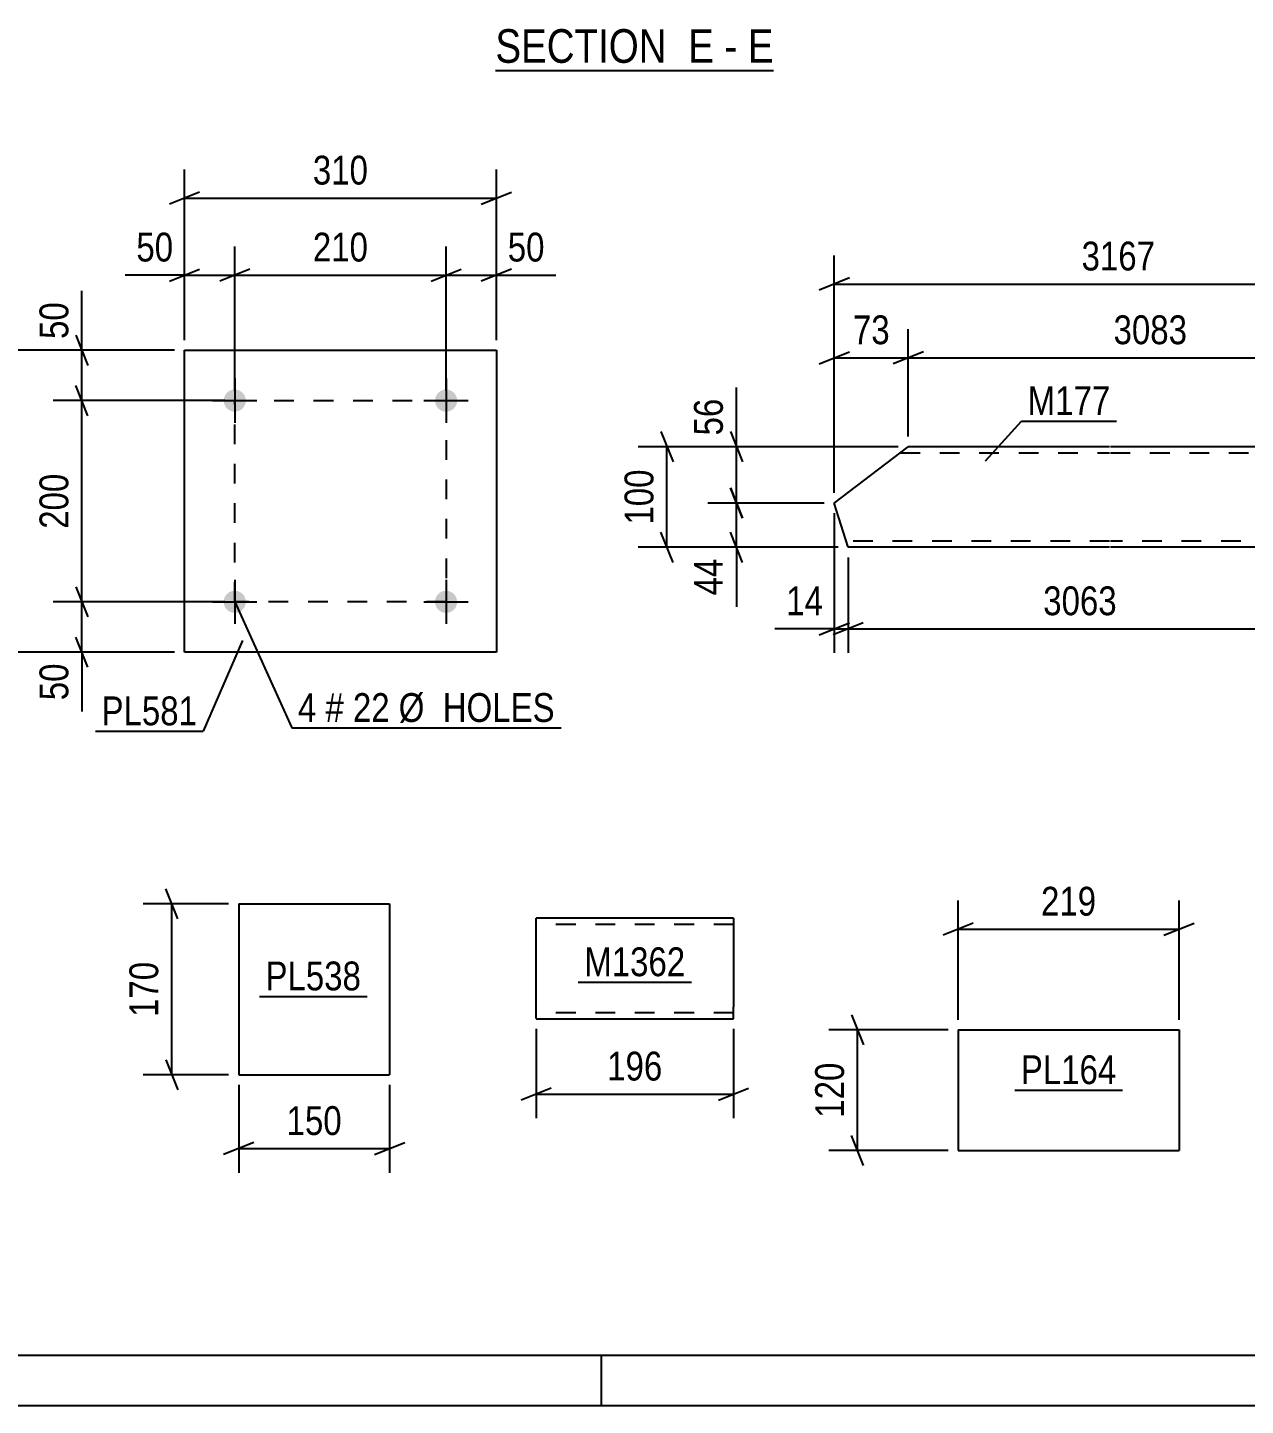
# Model space of a CAD drawing. Header units: millimetres. Extents: x 0 to 841, y 0 to 594.
# Drawn here: x 154 to 275, y 0 to 137 of the extents above; entities that cross this region are included whole.
import ezdxf

# ---------------------------------------------------------------- set-up
doc = ezdxf.new("R2010")
doc.units = ezdxf.units.MM
doc.linetypes.add('DXK_LINE_DOT2', pattern=[3.9198, 1.9599, -1.9599])
doc.styles.add('Arial Narrow', font='ARIALN.TTF', dxfattribs={"height": 0.2})

# ---------------------------------------------------------------- blocks, each defined once
blk = doc.blocks.new('Unknown-318888194-1133 - 12715')
at = {"color": 5, "linetype": 'Continuous'}
for p, q in [((5, 5), (836, 5)), ((211, 0), (211, 5)), ((0, 0), (841, 0))]:
    blk.add_line(p, q, dxfattribs=at)
blk = doc.blocks.new('Unknown-318888194-16 - 6836')
at = {"color": 6, "linetype": 'Continuous'}
blk.add_line((200.47, 132.71), (228.12, 132.71), dxfattribs=at)
at = {"color": 0, "linetype": 'Continuous'}
for points in [[(218.58, 133.46), (218.58, 136.96), (200.47, 136.96), (200.47, 133.46)], [(222.18, 133.46), (222.18, 136.96), (219.63, 136.96), (219.63, 133.46)], [(224.51, 133.46), (224.51, 136.96), (223.23, 136.96), (223.23, 133.46)], [(228.12, 133.46), (228.12, 136.96), (225.56, 136.96), (225.56, 133.46)]]:
    blk.add_wipeout(points, dxfattribs=at)
at = {"color": 7, "linetype": 'Continuous', "style": 'Arial Narrow'}
for s, p in [('SECTION ', (200.47, 133.46)), ('E', (219.63, 133.46)), ('E', (225.56, 133.46)), ('-', (223.23, 133.46))]:
    blk.add_text(s, height=3.34, dxfattribs=at).set_placement(p)
blk = doc.blocks.new('Part-318888194-2818 - 2804')
at = {"color": 2, "linetype": 'Continuous'}
for p, q in [((174.96, 49.86), (174.96, 32.86)), ((174.96, 49.86), (189.96, 49.86)), ((189.96, 49.86), (189.96, 32.86)), ((174.96, 32.86), (189.96, 32.86))]:
    blk.add_line(p, q, dxfattribs=at)
blk = doc.blocks.new('Part-318888194-1807 - 1791')
at = {"color": 2, "linetype": 'Continuous'}
for p, q in [((234.15, 89.7), (241.5, 95.3)), ((261.5, 95.3), (241.5, 95.3)), ((289.61, 95.3), (261.6, 95.3)), ((290.59, 92.15), (289.61, 95.3)), ((281.6, 85.3), (290.59, 92.15)), ((235.53, 85.3), (234.15, 89.7)), ((261.5, 85.3), (235.53, 85.3)), ((281.6, 85.3), (261.6, 85.3))]:
    blk.add_line(p, q, dxfattribs=at)
at = {"color": 7, "linetype": 'DXK_LINE_DOT2'}
for p, q in [((240.71, 94.7), (261.5, 94.7)), ((261.6, 94.7), (289.8, 94.7)), ((261.5, 85.9), (235.34, 85.9)), ((282.38, 85.9), (261.6, 85.9))]:
    blk.add_line(p, q, dxfattribs=at)
blk = doc.blocks.new('Part-318888194-7622 - 7618')
at = {"color": 2, "linetype": 'Continuous'}
for p, q in [((246.46, 37.34), (246.46, 25.34)), ((246.46, 37.34), (268.41, 37.34)), ((268.41, 37.34), (268.41, 25.34)), ((246.46, 25.34), (268.41, 25.34))]:
    blk.add_line(p, q, dxfattribs=at)
blk = doc.blocks.new('Part-318888194-7151 - 7147')
at = {"color": 2, "linetype": 'Continuous'}
for p, q in [((224.13, 48.42), (204.52, 48.42)), ((204.52, 38.51), (204.52, 48.42)), ((224.13, 48.42), (224.13, 39.62)), ((204.52, 38.51), (204.52, 38.42)), ((204.52, 38.42), (224.13, 38.42)), ((224.13, 38.42), (224.13, 39.62))]:
    blk.add_line(p, q, dxfattribs=at)
at = {"color": 7, "linetype": 'DXK_LINE_DOT2'}
for p, q in [((224.13, 47.82), (204.52, 47.82)), ((204.52, 39.02), (204.52, 39.06)), ((224.13, 39.02), (204.52, 39.02)), ((224.13, 39.06), (224.13, 39.39)), ((224.13, 39.02), (224.13, 39.06))]:
    blk.add_line(p, q, dxfattribs=at)
blk = doc.blocks.new('Bolt-318888194-7206 - 7167')
at = {"linetype": 'Continuous'}
for points in [[(175.67, 79.88, -1), (173.47, 79.88, -1)], [(196.67, 79.88, -1), (194.47, 79.88, -1)]]:
    blk.add_hatch(color=1, dxfattribs=at).paths.add_polyline_path(points)
at = {"color": 1, "linetype": 'Continuous'}
for p, q in [((174.57, 82.08), (174.57, 77.68)), ((195.57, 82.08), (195.57, 77.68)), ((172.37, 79.88), (176.77, 79.88)), ((193.37, 79.88), (197.77, 79.88))]:
    blk.add_line(p, q, dxfattribs=at)
blk = doc.blocks.new('Part-318888194-7173 - 7167')
at = {"color": 2, "linetype": 'Continuous'}
for p, q in [((169.57, 74.88), (169.57, 104.88)), ((169.57, 104.88), (200.57, 104.88)), ((200.57, 104.88), (200.57, 74.88)), ((200.57, 74.88), (169.57, 74.88))]:
    blk.add_line(p, q, dxfattribs=at)
blk = doc.blocks.new('Bolt-318888194-7211 - 7167')
at = {"linetype": 'Continuous'}
for points in [[(175.67, 99.88, -1), (173.47, 99.88, -1)], [(196.67, 99.88, -1), (194.47, 99.88, -1)]]:
    blk.add_hatch(color=1, dxfattribs=at).paths.add_polyline_path(points)
at = {"color": 1, "linetype": 'Continuous'}
for p, q in [((174.57, 102.08), (174.57, 97.68)), ((195.57, 102.08), (195.57, 97.68)), ((172.37, 99.88), (176.77, 99.88)), ((193.37, 99.88), (197.77, 99.88))]:
    blk.add_line(p, q, dxfattribs=at)
blk = doc.blocks.new('Rectangle-318888194-7320 - 7167')
at = {"color": 1, "linetype": 'DXK_LINE_DOT2'}
blk.add_lwpolyline([(174.57, 99.88), (195.57, 99.88), (195.57, 79.88), (174.57, 79.88), (174.57, 99.88)], close=True, dxfattribs=at)
blk = doc.blocks.new('StraightDimension-318888194-2820 - 2804')
at = {"color": 7, "linetype": 'Continuous'}
for p, q in [((174.96, 31.86), (174.96, 23.13)), ((189.96, 31.86), (189.96, 23.13)), ((176.46, 26.13), (173.46, 24.93)), ((188.46, 24.93), (191.46, 26.13)), ((174.96, 25.53), (189.96, 25.53))]:
    blk.add_line(p, q, dxfattribs=at)
at = {"color": 0}
blk.add_wipeout([(185.8, 26.28), (185.8, 30.48), (179.12, 30.48), (179.12, 26.28)], dxfattribs=at)
at = {"color": 3, "style": 'Arial Narrow'}
blk.add_text('150', height=2.863, dxfattribs=at).set_placement((179.72, 26.88))
blk = doc.blocks.new('StraightDimension-318888194-2831 - 2804')
at = {"color": 7, "linetype": 'Continuous'}
for p, q in [((168.91, 48.36), (167.71, 51.36)), ((173.96, 49.86), (165.46, 49.86)), ((168.31, 32.86), (168.31, 49.86)), ((167.71, 34.36), (168.91, 31.36)), ((173.96, 32.86), (165.46, 32.86))]:
    blk.add_line(p, q, dxfattribs=at)
at = {"color": 0}
blk.add_wipeout([(167.56, 44.7), (163.36, 44.7), (163.36, 38.02), (167.56, 38.02)], dxfattribs=at)
at = {"color": 3, "style": 'Arial Narrow'}
blk.add_text('170', height=2.863, rotation=90.0002, dxfattribs=at).set_placement((166.96, 38.62))
blk = doc.blocks.new('StraightDimension-318888194-1918 - 1791')
at = {"color": 7, "linetype": 'Continuous'}
for p, q in [((224.42, 95.3), (224.42, 101.2)), ((224.42, 95.3), (224.42, 101.2)), ((223.82, 96.8), (225.02, 93.8)), ((240.5, 95.3), (221.57, 95.3)), ((224.42, 89.7), (224.42, 95.3)), ((225.02, 88.2), (223.82, 91.2)), ((233.15, 89.7), (221.57, 89.7))]:
    blk.add_line(p, q, dxfattribs=at)
at = {"color": 0}
blk.add_wipeout([(223.67, 100.68), (219.47, 100.68), (219.47, 95.82), (223.67, 95.82)], dxfattribs=at)
at = {"color": 3, "style": 'Arial Narrow'}
blk.add_text('56', height=2.863, rotation=90.0002, dxfattribs=at).set_placement((223.07, 96.42))
blk = doc.blocks.new('StraightDimension-318888194-1894 - 1791')
at = {"color": 7, "linetype": 'Continuous'}
for p, q in [((223.82, 91.2), (225.02, 88.2)), ((233.15, 89.7), (221.57, 89.7)), ((224.42, 85.3), (224.42, 89.7)), ((225.02, 83.8), (223.82, 86.8)), ((234.53, 85.3), (221.57, 85.3)), ((224.42, 85.3), (224.42, 79.39)), ((224.42, 85.3), (224.42, 79.39))]:
    blk.add_line(p, q, dxfattribs=at)
at = {"color": 0}
blk.add_wipeout([(223.67, 84.77), (219.47, 84.77), (219.47, 79.92), (223.67, 79.92)], dxfattribs=at)
at = {"color": 3, "style": 'Arial Narrow'}
blk.add_text('44', height=2.863, rotation=90.0002, dxfattribs=at).set_placement((223.07, 80.52))
blk = doc.blocks.new('StraightDimension-318888194-2002 - 1791')
at = {"color": 7, "linetype": 'Continuous'}
for p, q in [((234.15, 90.7), (234.15, 114.32)), ((290.59, 93.15), (290.59, 114.32)), ((235.65, 112.07), (232.65, 110.87)), ((234.15, 111.47), (290.59, 111.47)), ((289.09, 110.87), (292.09, 112.07))]:
    blk.add_line(p, q, dxfattribs=at)
at = {"color": 0}
blk.add_wipeout([(266.63, 112.22), (266.63, 116.42), (258.12, 116.42), (258.12, 112.22)], dxfattribs=at)
at = {"color": 3, "style": 'Arial Narrow'}
blk.add_text('3167', height=2.863, dxfattribs=at).set_placement((258.72, 112.82))
blk = doc.blocks.new('StraightDimension-318888194-1810 - 1791')
at = {"color": 7, "linetype": 'Continuous'}
for p, q in [((216.92, 96.8), (218.12, 93.8)), ((240.5, 95.3), (214.67, 95.3)), ((217.52, 85.3), (217.52, 95.3)), ((218.12, 83.8), (216.92, 86.8)), ((234.53, 85.3), (214.67, 85.3))]:
    blk.add_line(p, q, dxfattribs=at)
at = {"color": 0}
blk.add_wipeout([(216.77, 93.64), (212.57, 93.64), (212.57, 86.96), (216.77, 86.96)], dxfattribs=at)
at = {"color": 3, "style": 'Arial Narrow'}
blk.add_text('100', height=2.863, rotation=90.0002, dxfattribs=at).set_placement((216.17, 87.56))
blk = doc.blocks.new('StraightDimension-318888194-1960 - 1791')
at = {"color": 7, "linetype": 'Continuous'}
for p, q in [((235.53, 84.3), (235.53, 74.8)), ((281.6, 84.3), (281.6, 74.8)), ((237.03, 77.8), (234.03, 76.6)), ((235.53, 77.2), (281.6, 77.2)), ((280.1, 76.6), (283.1, 77.8))]:
    blk.add_line(p, q, dxfattribs=at)
at = {"color": 0}
blk.add_wipeout([(262.82, 77.95), (262.82, 82.15), (254.31, 82.15), (254.31, 77.95)], dxfattribs=at)
at = {"color": 3, "style": 'Arial Narrow'}
blk.add_text('3063', height=2.863, dxfattribs=at).set_placement((254.91, 78.55))
blk = doc.blocks.new('StraightDimension-318888194-1984 - 1791')
at = {"color": 7, "linetype": 'Continuous'}
for p, q in [((234.15, 88.7), (234.15, 74.8)), ((235.53, 84.3), (235.53, 74.8)), ((234.15, 77.2), (228.25, 77.2)), ((234.15, 77.2), (228.25, 77.2)), ((232.65, 76.6), (235.65, 77.8)), ((237.03, 77.8), (234.03, 76.6)), ((234.15, 77.2), (235.53, 77.2))]:
    blk.add_line(p, q, dxfattribs=at)
at = {"color": 0}
blk.add_wipeout([(233.63, 77.95), (233.63, 82.15), (228.77, 82.15), (228.77, 77.95)], dxfattribs=at)
at = {"color": 3, "style": 'Arial Narrow'}
blk.add_text('14', height=2.863, dxfattribs=at).set_placement((229.37, 78.55))
blk = doc.blocks.new('StraightDimension-318888194-2013 - 1791')
at = {"color": 7, "linetype": 'Continuous'}
for p, q in [((234.15, 90.7), (234.15, 106.99)), ((241.5, 96.3), (241.5, 106.99)), ((232.65, 103.54), (235.65, 104.74)), ((234.15, 104.14), (241.5, 104.14)), ((243, 104.74), (240, 103.54))]:
    blk.add_line(p, q, dxfattribs=at)
at = {"color": 0}
blk.add_wipeout([(240.25, 104.89), (240.25, 109.09), (235.4, 109.09), (235.4, 104.89)], dxfattribs=at)
at = {"color": 3, "style": 'Arial Narrow'}
blk.add_text('73', height=2.863, dxfattribs=at).set_placement((236, 105.49))
blk = doc.blocks.new('StraightDimension-318888194-2030 - 1791')
at = {"color": 7, "linetype": 'Continuous'}
for p, q in [((241.5, 96.3), (241.5, 106.99)), ((289.61, 96.3), (289.61, 106.99)), ((243, 104.74), (240, 103.54)), ((241.5, 104.14), (289.61, 104.14)), ((288.11, 103.54), (291.11, 104.74))]:
    blk.add_line(p, q, dxfattribs=at)
at = {"color": 0}
blk.add_wipeout([(269.81, 104.89), (269.81, 109.09), (261.3, 109.09), (261.3, 104.89)], dxfattribs=at)
at = {"color": 3, "style": 'Arial Narrow'}
blk.add_text('3083', height=2.863, dxfattribs=at).set_placement((261.9, 105.49))
blk = doc.blocks.new('StraightDimension-318888194-7635 - 7618')
at = {"color": 7, "linetype": 'Continuous'}
for p, q in [((235.86, 38.84), (237.06, 35.84)), ((245.46, 37.34), (233.61, 37.34)), ((236.46, 25.34), (236.46, 37.34)), ((237.06, 23.84), (235.86, 26.84)), ((245.46, 25.34), (233.61, 25.34))]:
    blk.add_line(p, q, dxfattribs=at)
at = {"color": 0}
blk.add_wipeout([(235.71, 34.68), (231.51, 34.68), (231.51, 28), (235.71, 28)], dxfattribs=at)
at = {"color": 3, "style": 'Arial Narrow'}
blk.add_text('120', height=2.863, rotation=90.0002, dxfattribs=at).set_placement((235.11, 28.6))
blk = doc.blocks.new('StraightDimension-318888194-7624 - 7618')
at = {"color": 7, "linetype": 'Continuous'}
for p, q in [((246.46, 38.34), (246.46, 50.19)), ((268.41, 38.34), (268.41, 50.19)), ((247.96, 47.94), (244.96, 46.74)), ((266.91, 46.74), (269.91, 47.94)), ((246.46, 47.34), (268.41, 47.34))]:
    blk.add_line(p, q, dxfattribs=at)
at = {"color": 0}
blk.add_wipeout([(260.78, 48.09), (260.78, 52.29), (254.09, 52.29), (254.09, 48.09)], dxfattribs=at)
at = {"color": 3, "style": 'Arial Narrow'}
blk.add_text('219', height=2.863, dxfattribs=at).set_placement((254.69, 48.69))
blk = doc.blocks.new('StraightDimension-318888194-7153 - 7147')
at = {"color": 7, "linetype": 'Continuous'}
for p, q in [((204.52, 37.42), (204.52, 28.55)), ((224.13, 37.42), (224.13, 28.55)), ((206.02, 31.55), (203.02, 30.35)), ((222.63, 30.35), (225.63, 31.55)), ((204.52, 30.95), (224.13, 30.95))]:
    blk.add_line(p, q, dxfattribs=at)
at = {"color": 0}
blk.add_wipeout([(217.67, 31.7), (217.67, 35.9), (210.98, 35.9), (210.98, 31.7)], dxfattribs=at)
at = {"color": 3, "style": 'Arial Narrow'}
blk.add_text('196', height=2.863, dxfattribs=at).set_placement((211.58, 32.3))
blk = doc.blocks.new('StraightDimension-318888194-7213 - 7167')
at = {"color": 7, "linetype": 'Continuous'}
for p, q in [((158.78, 81.38), (159.98, 78.38)), ((173.57, 79.88), (156.53, 79.88)), ((159.38, 74.88), (159.38, 79.88)), ((159.98, 73.38), (158.78, 76.38)), ((168.57, 74.88), (156.53, 74.88)), ((159.38, 74.88), (159.38, 68.98)), ((159.38, 74.88), (159.38, 68.98))]:
    blk.add_line(p, q, dxfattribs=at)
at = {"color": 0}
blk.add_wipeout([(158.63, 74.36), (154.43, 74.36), (154.43, 69.5), (158.63, 69.5)], dxfattribs=at)
at = {"color": 3, "style": 'Arial Narrow'}
blk.add_text('50', height=2.863, rotation=90.0002, dxfattribs=at).set_placement((158.03, 70.1))
blk = doc.blocks.new('StraightDimension-318888194-7256 - 7167')
at = {"color": 7, "linetype": 'Continuous'}
for p, q in [((152.66, 103.38), (151.46, 106.38)), ((168.57, 104.88), (149.21, 104.88)), ((152.06, 74.88), (152.06, 104.88)), ((151.46, 76.38), (152.66, 73.38)), ((168.57, 74.88), (149.21, 74.88))]:
    blk.add_line(p, q, dxfattribs=at)
at = {"color": 0}
blk.add_wipeout([(151.31, 93.22), (147.11, 93.22), (147.11, 86.54), (151.31, 86.54)], dxfattribs=at)
at = {"color": 3, "style": 'Arial Narrow'}
blk.add_text('300', height=2.863, rotation=90.0002, dxfattribs=at).set_placement((150.71, 87.14))
blk = doc.blocks.new('StraightDimension-318888194-7226 - 7167')
at = {"color": 7, "linetype": 'Continuous'}
for p, q in [((159.98, 98.38), (158.78, 101.38)), ((173.57, 99.88), (156.53, 99.88)), ((159.38, 79.88), (159.38, 99.88)), ((158.78, 81.38), (159.98, 78.38)), ((173.57, 79.88), (156.53, 79.88))]:
    blk.add_line(p, q, dxfattribs=at)
at = {"color": 0}
blk.add_wipeout([(158.63, 93.23), (154.43, 93.23), (154.43, 86.54), (158.63, 86.54)], dxfattribs=at)
at = {"color": 3, "style": 'Arial Narrow'}
blk.add_text('200', height=2.863, rotation=90.0002, dxfattribs=at).set_placement((158.03, 87.14))
blk = doc.blocks.new('StraightDimension-318888194-7242 - 7167')
at = {"color": 7, "linetype": 'Continuous'}
for p, q in [((159.38, 104.88), (159.38, 110.79)), ((159.38, 104.88), (159.38, 110.79)), ((158.78, 106.38), (159.98, 103.38)), ((168.57, 104.88), (156.53, 104.88)), ((159.38, 99.88), (159.38, 104.88)), ((159.98, 98.38), (158.78, 101.38)), ((173.57, 99.88), (156.53, 99.88))]:
    blk.add_line(p, q, dxfattribs=at)
at = {"color": 0}
blk.add_wipeout([(158.63, 110.26), (154.43, 110.26), (154.43, 105.41), (158.63, 105.41)], dxfattribs=at)
at = {"color": 3, "style": 'Arial Narrow'}
blk.add_text('50', height=2.863, rotation=90.0002, dxfattribs=at).set_placement((158.03, 106.01))
blk = doc.blocks.new('StraightDimension-318888194-7267 - 7167')
at = {"color": 7, "linetype": 'Continuous'}
for p, q in [((169.57, 105.88), (169.57, 122.86)), ((200.57, 105.88), (200.57, 122.86)), ((171.07, 120.61), (168.07, 119.41)), ((199.07, 119.41), (202.07, 120.61)), ((169.57, 120.01), (200.57, 120.01))]:
    blk.add_line(p, q, dxfattribs=at)
at = {"color": 0}
blk.add_wipeout([(188.42, 120.76), (188.42, 124.96), (181.73, 124.96), (181.73, 120.76)], dxfattribs=at)
at = {"color": 3, "style": 'Arial Narrow'}
blk.add_text('310', height=2.863, dxfattribs=at).set_placement((182.33, 121.36))
blk = doc.blocks.new('StraightDimension-318888194-7278 - 7167')
at = {"color": 7, "linetype": 'Continuous'}
for p, q in [((195.57, 100.88), (195.57, 115.21)), ((200.57, 105.88), (200.57, 115.21)), ((194.07, 111.76), (197.07, 112.96)), ((195.57, 112.36), (200.57, 112.36)), ((202.07, 112.96), (199.07, 111.76)), ((200.57, 112.36), (206.48, 112.36)), ((200.57, 112.36), (206.48, 112.36))]:
    blk.add_line(p, q, dxfattribs=at)
at = {"color": 0}
blk.add_wipeout([(205.95, 113.11), (205.95, 117.31), (201.1, 117.31), (201.1, 113.11)], dxfattribs=at)
at = {"color": 3, "style": 'Arial Narrow'}
blk.add_text('50', height=2.863, dxfattribs=at).set_placement((201.7, 113.71))
blk = doc.blocks.new('StraightDimension-318888194-7291 - 7167')
at = {"color": 7, "linetype": 'Continuous'}
for p, q in [((174.57, 100.88), (174.57, 115.21)), ((195.57, 100.88), (195.57, 115.21)), ((176.07, 112.96), (173.07, 111.76)), ((174.57, 112.36), (195.57, 112.36)), ((194.07, 111.76), (197.07, 112.96))]:
    blk.add_line(p, q, dxfattribs=at)
at = {"color": 0}
blk.add_wipeout([(188.42, 113.11), (188.42, 117.31), (181.73, 117.31), (181.73, 113.11)], dxfattribs=at)
at = {"color": 3, "style": 'Arial Narrow'}
blk.add_text('210', height=2.863, dxfattribs=at).set_placement((182.33, 113.71))
blk = doc.blocks.new('StraightDimension-318888194-7307 - 7167')
at = {"color": 7, "linetype": 'Continuous'}
for p, q in [((169.57, 105.88), (169.57, 115.21)), ((174.57, 100.88), (174.57, 115.21)), ((169.57, 112.36), (163.67, 112.36)), ((169.57, 112.36), (163.67, 112.36)), ((168.07, 111.76), (171.07, 112.96)), ((169.57, 112.36), (174.57, 112.36)), ((176.07, 112.96), (173.07, 111.76))]:
    blk.add_line(p, q, dxfattribs=at)
at = {"color": 0}
blk.add_wipeout([(169.05, 113.11), (169.05, 117.31), (164.19, 117.31), (164.19, 113.11)], dxfattribs=at)
at = {"color": 3, "style": 'Arial Narrow'}
blk.add_text('50', height=2.863, dxfattribs=at).set_placement((164.79, 113.71))
blk = doc.blocks.new('Mark-318888194-2816 - 2804')
at = {"color": 0}
blk.add_wipeout([(187.12, 41.26), (187.12, 44.26), (177.62, 44.26), (177.62, 41.26)], dxfattribs=at)
blk.add_wipeout([(187.12, 41.26), (187.12, 44.26), (177.62, 44.26), (177.62, 41.26)], dxfattribs=at)
at = {"color": 30, "linetype": 'Continuous'}
blk.add_line((177.02, 40.66), (187.72, 40.66), dxfattribs=at)
at = {"color": 3, "style": 'Arial Narrow'}
blk.add_text('PL538', height=2.863, dxfattribs=at).set_placement((177.62, 41.26))
blk = doc.blocks.new('Mark-318888194-1803 - 1791')
at = {"color": 0}
blk.add_wipeout([(261.58, 98.44), (261.58, 101.44), (253.36, 101.44), (253.36, 98.44)], dxfattribs=at)
blk.add_wipeout([(261.58, 98.44), (261.58, 101.44), (253.36, 101.44), (253.36, 98.44)], dxfattribs=at)
at = {"color": 30, "linetype": 'Continuous'}
for p, q in [((249.18, 93.9), (252.76, 97.84)), ((252.76, 97.84), (262.18, 97.84))]:
    blk.add_line(p, q, dxfattribs=at)
at = {"color": 3, "style": 'Arial Narrow'}
blk.add_text('M177', height=2.863, dxfattribs=at).set_placement((253.36, 98.44))
blk = doc.blocks.new('Mark-318888194-7620 - 7618')
at = {"color": 0}
blk.add_wipeout([(262.19, 31.94), (262.19, 34.94), (252.68, 34.94), (252.68, 31.94)], dxfattribs=at)
blk.add_wipeout([(262.19, 31.94), (262.19, 34.94), (252.68, 34.94), (252.68, 31.94)], dxfattribs=at)
at = {"color": 30, "linetype": 'Continuous'}
blk.add_line((252.08, 31.34), (262.79, 31.34), dxfattribs=at)
at = {"color": 3, "style": 'Arial Narrow'}
blk.add_text('PL164', height=2.863, dxfattribs=at).set_placement((252.68, 31.94))
blk = doc.blocks.new('Mark-318888194-7149 - 7147')
at = {"color": 0}
blk.add_wipeout([(219.35, 42.67), (219.35, 45.67), (209.3, 45.67), (209.3, 42.67)], dxfattribs=at)
blk.add_wipeout([(219.35, 42.67), (219.35, 45.67), (209.3, 45.67), (209.3, 42.67)], dxfattribs=at)
at = {"color": 30, "linetype": 'Continuous'}
blk.add_line((208.7, 42.07), (219.95, 42.07), dxfattribs=at)
at = {"color": 3, "style": 'Arial Narrow'}
blk.add_text('M1362', height=2.863, dxfattribs=at).set_placement((209.3, 42.67))
blk = doc.blocks.new('Mark-318888194-7169 - 7167')
at = {"color": 0}
blk.add_wipeout([(170.83, 67.61), (170.83, 70.61), (161.33, 70.61), (161.33, 67.61)], dxfattribs=at)
blk.add_wipeout([(170.83, 67.61), (170.83, 70.61), (161.33, 70.61), (161.33, 67.61)], dxfattribs=at)
at = {"color": 30, "linetype": 'Continuous'}
for p in [(175.35, 76.03), (160.73, 67.01)]:
    blk.add_line(p, (171.43, 67.01), dxfattribs=at)
at = {"color": 3, "style": 'Arial Narrow'}
blk.add_text('PL581', height=2.863, dxfattribs=at).set_placement((161.33, 67.61))
blk = doc.blocks.new('MarkSet-318888194-7367 - 7167')
at = {"color": 0}
for points in [[(182.68, 67.94), (182.68, 70.94), (180.85, 70.94), (180.85, 67.94)], [(185.41, 67.94), (185.41, 70.94), (183.58, 70.94), (183.58, 67.94)], [(189.96, 67.94), (189.96, 70.94), (186.31, 70.94), (186.31, 67.94)], [(206.39, 67.94), (206.39, 70.94), (190.86, 70.94), (190.86, 67.94)]]:
    blk.add_wipeout(points, dxfattribs=at)
for points in [[(182.68, 67.94), (182.68, 70.94), (180.85, 70.94), (180.85, 67.94)], [(185.41, 67.94), (185.41, 70.94), (183.58, 70.94), (183.58, 67.94)], [(189.96, 67.94), (189.96, 70.94), (186.31, 70.94), (186.31, 67.94)], [(206.39, 67.94), (206.39, 70.94), (190.86, 70.94), (190.86, 67.94)]]:
    blk.add_wipeout(points, dxfattribs=at)
at = {"color": 7, "linetype": 'Continuous'}
for p, q in [((174.57, 79.88), (180.25, 67.34)), ((180.25, 67.34), (206.99, 67.34))]:
    blk.add_line(p, q, dxfattribs=at)
at = {"color": 3, "style": 'Arial Narrow'}
for s, height, p in [('4', 2.86, (180.85, 67.94)), ('#', 2.86, (183.58, 67.94)), ('22', 2.863, (186.31, 67.94)), ('Ø  HOLES', 2.863, (190.86, 67.94))]:
    blk.add_text(s, height=height, dxfattribs=at).set_placement(p)

msp = doc.modelspace()

# ---------------------------------------------------------------- block references
for name in ['Unknown-318888194-1133 - 12715', 'Part-318888194-7173 - 7167', 'Bolt-318888194-7211 - 7167', 'Rectangle-318888194-7320 - 7167', 'Part-318888194-1807 - 1791', 'Bolt-318888194-7206 - 7167', 'Part-318888194-2818 - 2804', 'Part-318888194-7151 - 7147', 'Part-318888194-7622 - 7618']:
    msp.add_blockref(name, (0, 0))

# ---------------------------------------------------------------- next in the draw order: block references
for name in ['Unknown-318888194-16 - 6836', 'StraightDimension-318888194-1918 - 1791', 'StraightDimension-318888194-7213 - 7167', 'Mark-318888194-7149 - 7147', 'Mark-318888194-2816 - 2804', 'StraightDimension-318888194-7635 - 7618', 'StraightDimension-318888194-7153 - 7147', 'Mark-318888194-7620 - 7618', 'StraightDimension-318888194-2820 - 2804']:
    msp.add_blockref(name, (0, 0))

# ---------------------------------------------------------------- next in the draw order: block references
for name in ['StraightDimension-318888194-7256 - 7167', 'StraightDimension-318888194-1894 - 1791', 'StraightDimension-318888194-7624 - 7618', 'StraightDimension-318888194-2831 - 2804']:
    msp.add_blockref(name, (0, 0))

# ---------------------------------------------------------------- next in the draw order: block references
for name in ['StraightDimension-318888194-2002 - 1791', 'StraightDimension-318888194-7226 - 7167', 'Mark-318888194-7169 - 7167']:
    msp.add_blockref(name, (0, 0))

# ---------------------------------------------------------------- next in the draw order: block references
for name in ['StraightDimension-318888194-7242 - 7167', 'StraightDimension-318888194-1810 - 1791', 'MarkSet-318888194-7367 - 7167']:
    msp.add_blockref(name, (0, 0))

# ---------------------------------------------------------------- next in the draw order: block references
for name in ['StraightDimension-318888194-7267 - 7167', 'StraightDimension-318888194-2013 - 1791', 'StraightDimension-318888194-1960 - 1791']:
    msp.add_blockref(name, (0, 0))

# ---------------------------------------------------------------- next in the draw order: block references
for name in ['StraightDimension-318888194-7278 - 7167', 'StraightDimension-318888194-2030 - 1791', 'StraightDimension-318888194-1984 - 1791']:
    msp.add_blockref(name, (0, 0))

# ---------------------------------------------------------------- next in the draw order: block references
for name in ['StraightDimension-318888194-7291 - 7167', 'Mark-318888194-1803 - 1791']:
    msp.add_blockref(name, (0, 0))

# ---------------------------------------------------------------- next in the draw order: block references
msp.add_blockref('StraightDimension-318888194-7307 - 7167', (0, 0))

doc.saveas('drawing.dxf')
